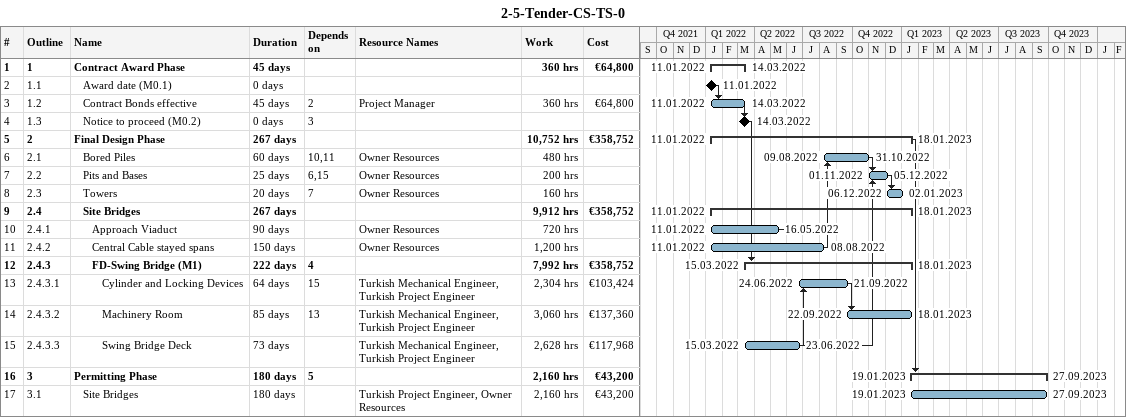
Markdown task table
2-5-Tender-CS-TS-0

| ID | WBS | Task | Duration | Start | Finish | Predecessors | Resources | Work (h) | Cost (€) |
|---|---|---|---|---|---|---|---|---|---|
| 1 | 1 | **Contract Award Phase** | 45d | 2022-01-11 | 2022-03-14 |  |  | 360 | 64800 |
| 2 | 1.1 | Award date (M0.1) | 0d | 2022-01-11 | 2022-01-11 |  |  |  |  |
| 3 | 1.2 | Contract Bonds effective | 45d | 2022-01-11 | 2022-03-14 | 2 | Project Manager | 360 | 64800 |
| 4 | 1.3 | Notice to proceed (M0.2) | 0d | 2022-03-14 | 2022-03-14 | 3 |  |  |  |
| 5 | 2 | **Final Design Phase** | 267d | 2022-01-11 | 2023-01-18 |  |  | 10752 | 358752 |
| 6 | 2.1 | Bored Piles | 60d | 2022-08-09 | 2022-10-31 | 10, 11 | Owner Resources | 480 |  |
| 7 | 2.2 | Pits and Bases | 25d | 2022-11-01 | 2022-12-05 | 6, 15 | Owner Resources | 200 |  |
| 8 | 2.3 | Towers | 20d | 2022-12-06 | 2023-01-02 | 7 | Owner Resources | 160 |  |
| 9 | 2.4 | **Site Bridges** | 267d | 2022-01-11 | 2023-01-18 |  |  | 9912 | 358752 |
| 10 | 2.4.1 | Approach Viaduct | 90d | 2022-01-11 | 2022-05-16 |  | Owner Resources | 720 |  |
| 11 | 2.4.2 | Central Cable stayed spans | 150d | 2022-01-11 | 2022-08-08 |  | Owner Resources | 1200 |  |
| 12 | 2.4.3 | **FD-Swing Bridge (M1)** | 222d | 2022-03-15 | 2023-01-18 | 4 |  | 7992 | 358752 |
| 13 | 2.4.3.1 | Cylinder and Locking Devices | 64d | 2022-06-24 | 2022-09-21 | 15 | Turkish Mechanical Engineer, Turkish Project Engineer | 2304 | 103424 |
| 14 | 2.4.3.2 | Machinery Room | 85d | 2022-09-22 | 2023-01-18 | 13 | Turkish Mechanical Engineer, Turkish Project Engineer | 3060 | 137360 |
| 15 | 2.4.3.3 | Swing Bridge Deck | 73d | 2022-03-15 | 2022-06-23 |  | Turkish Mechanical Engineer, Turkish Project Engineer | 2628 | 117968 |
| 16 | 3 | **Permitting Phase** | 180d | 2023-01-19 | 2023-09-27 | 5 |  | 2160 | 43200 |
| 17 | 3.1 | Site Bridges | 180d | 2023-01-19 | 2023-09-27 |  | Turkish Project Engineer, Owner Resources | 2160 | 43200 |
